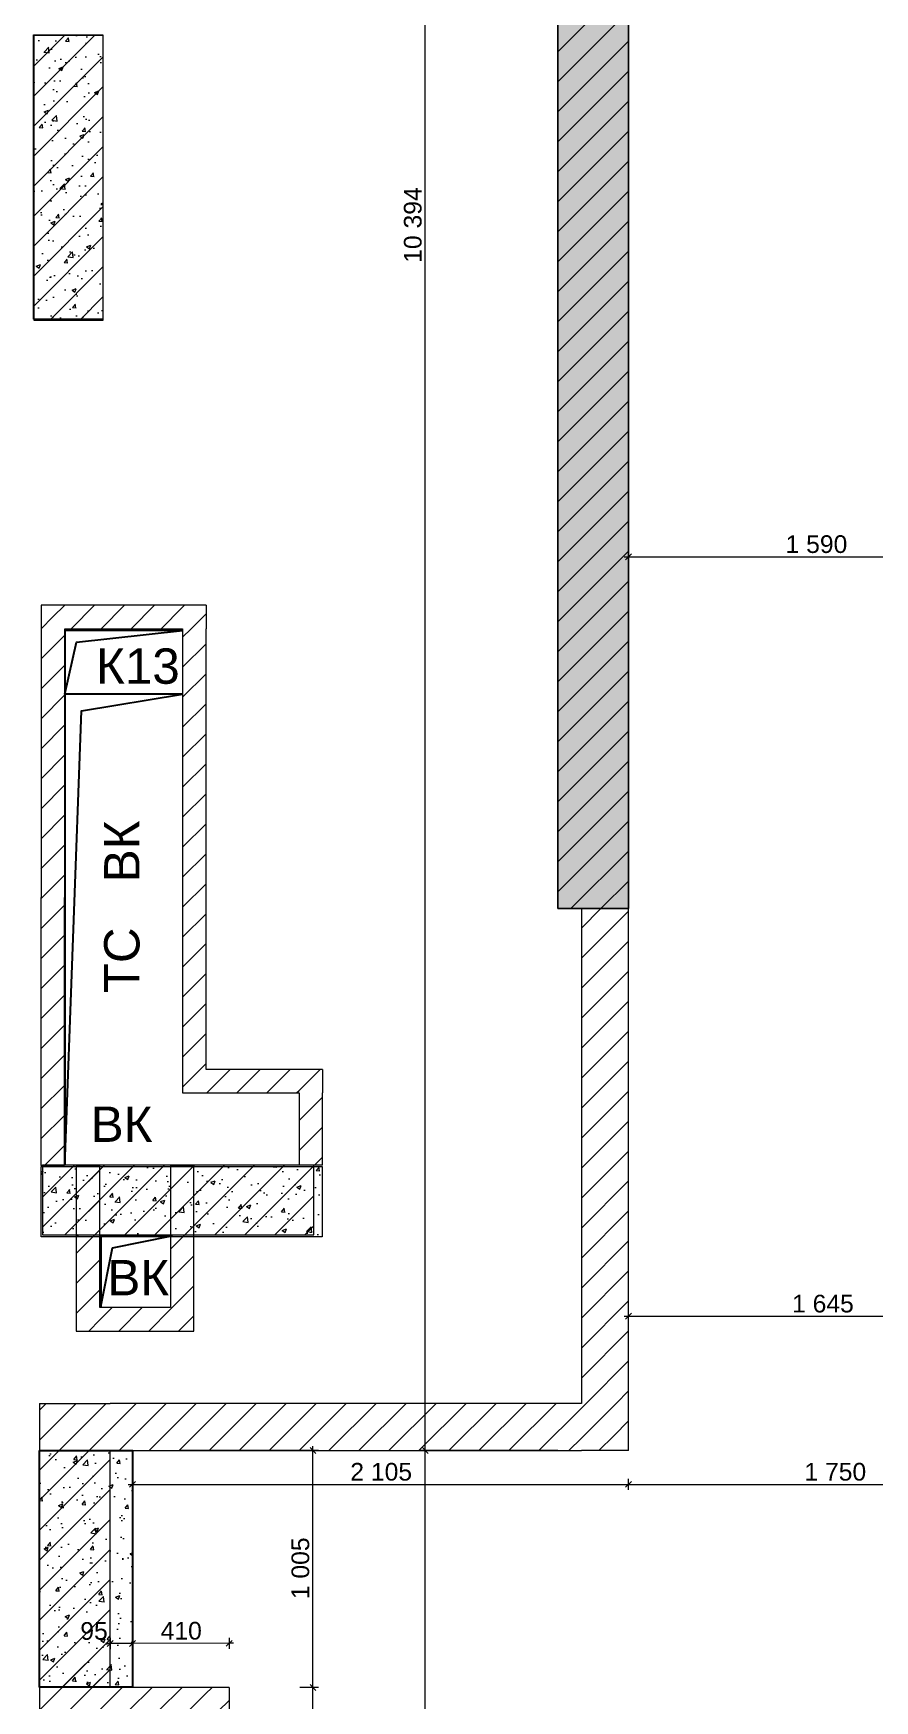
# Model space of a CAD drawing. Header units: millimetres. Extents: x 2336463 to 2579121, y 595385 to 778077.
# Drawn here: x 2453452 to 2457023, y 692556 to 699631 of the extents above; entities that cross this region are included whole.
import ezdxf

# ---------------------------------------------------------------- set-up
doc = ezdxf.new("R2010")
doc.units = ezdxf.units.MM
doc.header["$MEASUREMENT"] = 0
doc.layers.add('+обмер', color=7, linetype='Continuous')
doc.layers.add('сит план', color=7, linetype='Continuous')
doc.layers.add('+обмер_Ном._пера__242', color=7, linetype='Continuous', lineweight=13, true_color=0x1b55b5)
doc.layers.add('сит план_Ном._пера__87', color=7, linetype='Continuous', lineweight=20, true_color=0x6a6a6a)
doc.layers.add('сит план_Ном._пера__1', color=7, linetype='Continuous', lineweight=13)
doc.layers.add('сит план_Ном._пера__21', color=7, linetype='Continuous', lineweight=30)
doc.styles.add('СГЕНЕРИР_СТИЛЬ_1', font='arial.ttf')
doc.dimstyles.new('СГЕНЕРИР_СТИЛЬ__1', dxfattribs={"dimtxt": 75, "dimasz": 23.75, "dimexe": 0.18, "dimexo": 300, "dimgap": 0, "dimtad": 1, "dimtih": 1, "dimtoh": 1, "dimdec": 0, "dimzin": 0, "dimdsep": 46, "dimtxsty": 'СГЕНЕРИР_СТИЛЬ_1', "dimblk": 'ARROWHEAD_6', "dimblk1": 'ARROWHEAD_6', "dimblk2": 'ARROWHEAD_6', "dimcen": 0.09, "dimclrd": 256, "dimclre": 256, "dimclrt": 256, "dimazin": 0, "dimtfac": 1, "dimtdec": 4, "dimtmove": 0, "dimatfit": 3, "dimfxl": 0, "dimtolj": 1, "dimtzin": 0, "dimarcsym": 0})
doc.dimstyles.new('СГЕНЕРИР_СТИЛЬ__2', dxfattribs={"dimtxt": 75, "dimasz": 23.75, "dimexe": 0.18, "dimexo": 300, "dimgap": 0, "dimtad": 1, "dimdec": 0, "dimzin": 0, "dimdsep": 46, "dimtxsty": 'СГЕНЕРИР_СТИЛЬ_1', "dimblk": 'ARROWHEAD_6', "dimblk1": 'ARROWHEAD_6', "dimblk2": 'ARROWHEAD_6', "dimcen": 0.09, "dimclrd": 256, "dimclre": 256, "dimclrt": 256, "dimazin": 0, "dimtfac": 1, "dimtdec": 4, "dimtmove": 0, "dimatfit": 3, "dimfxl": 0, "dimtolj": 1, "dimtzin": 0, "dimarcsym": 0})
pattern_1 = [(45, (2086872.015, 585813.69), (-63.639609, 63.639609), [])]
pattern_2 = [(50, (2086872.01, 585813.69), (-182.18467, 15.939086), [19.05, -209.55]), (355, (2086872.01, 585813.69), (-35.24342, 191.056845), [15.24, -167.64058]), (100.451445, (2086887.2, 585812.36), (146.94125, 175.11775), [16.19001, -178.090245]), (46.1842, (2086872.01, 585864.49), (-271.07904, 42.04233), [28.575, -314.325]), (96.63556, (2086894.6, 585860.98), (237.40413, 247.42612), [24.28502, -267.1356]), (351.18415, (2086872.01, 585864.49), (237.40413, 247.42612), [22.85997, -251.45973]), (21, (2086897.41, 585851.79), (-151.61439, 102.2652), [19.05, -209.55]), (326, (2086897.41, 585851.79), (61.80203, 184.18797), [15.24, -167.64]), (71.451445, (2086910.05, 585843.26), (213.41642, 81.92277), [16.19001, -178.08994]), (37.5, (2086872.015, 585813.686), (3.088603, 84.555039), [0, -165.608, 0, -170.18, 0, -168.275]), (7.5, (2086872.015, 585813.69), (66.819663, 100.180575), [0, -97.028, 0, -161.798, 0, -64.135]), (327.5, (2086815.37, 585813.686), (-135.590595, 5.728744), [0, -63.5, 0, -198.12, 0, -262.89]), (317.5, (2086789.97, 585813.69), (148.12918, 25.42649), [0, -82.55, 0, -131.572, 0, -186.69])]

# ---------------------------------------------------------------- blocks, each defined once
blk = doc.blocks.new('Стена_739', base_point=(2455677.8, 700916.8))
at = {"layer": 'сит план_Ном._пера__87', "linetype": 'Continuous', "lineweight": 20, "true_color": 0x6a6a6a}
h = blk.add_hatch(dxfattribs=at)
h.set_pattern_fill('Блоки_Бетонные_Эффективные', color=251, style=0, pattern_type=2)
h.set_pattern_definition(pattern_1)
h.paths.add_polyline_path([(2455677.8, 700916.8), (2455677.8, 695916.8), (2455977.8, 695916.8), (2455977.8, 700916.8)])
at = {"layer": 'сит план_Ном._пера__1', "color": 7, "linetype": 'Continuous', "lineweight": 13, "flags": 128}
for points in [[(2455677.8, 700916.8), (2455677.8, 695916.8)], [(2455977.8, 700916.8), (2455677.8, 700916.8)], [(2455977.8, 695916.8), (2455977.8, 700916.8)], [(2455677.8, 695916.8), (2455977.8, 695916.8)]]:
    blk.add_lwpolyline(points, dxfattribs=at)
blk = doc.blocks.new('Стена_741', base_point=(2455777.8, 695916.8))
at = {"layer": 'сит план_Ном._пера__87', "linetype": 'Continuous', "lineweight": 20, "true_color": 0x6a6a6a}
h = blk.add_hatch(dxfattribs=at)
h.set_pattern_fill('Блоки_Бетонные_Эффективные', color=251, style=0, pattern_type=2)
h.set_pattern_definition(pattern_1)
h.paths.add_polyline_path([(2455977.8, 693816.8), (2455977.8, 695916.8), (2455777.8, 695916.8), (2455777.8, 693816.8)])
h = blk.add_hatch(dxfattribs=at)
h.set_pattern_fill('Блоки_Бетонные_Эффективные', color=251, style=0, pattern_type=2)
h.set_pattern_definition(pattern_1)
h.paths.add_polyline_path([(2455777.8, 693616.8), (2455977.8, 693616.8), (2455777.8, 693816.8)])
h = blk.add_hatch(dxfattribs=at)
h.set_pattern_fill('Блоки_Бетонные_Эффективные', color=251, style=0, pattern_type=2)
h.set_pattern_definition(pattern_1)
h.paths.add_polyline_path([(2455777.8, 693816.8), (2455977.8, 693616.8), (2455977.8, 693816.8)])
at = {"layer": 'сит план_Ном._пера__1', "color": 7, "linetype": 'Continuous', "lineweight": 13, "flags": 128}
for points in [[(2455777.8, 695916.8), (2455777.8, 693816.8)], [(2455977.8, 695916.8), (2455777.8, 695916.8)], [(2455977.8, 693616.8), (2455977.8, 695916.8)], [(2455977.8, 693616.8), (2455777.8, 693616.8)]]:
    blk.add_lwpolyline(points, dxfattribs=at)
blk = doc.blocks.new('Стена_742', base_point=(2455777.8, 693816.8))
at = {"layer": 'сит план_Ном._пера__87', "linetype": 'Continuous', "lineweight": 20, "true_color": 0x6a6a6a}
h = blk.add_hatch(dxfattribs=at)
h.set_pattern_fill('Блоки_Бетонные_Эффективные', color=251, style=0, pattern_type=2)
h.set_pattern_definition(pattern_1)
h.paths.add_polyline_path([(2455777.8, 693816.8), (2453777.8, 693816.8), (2453777.8, 693616.8), (2455777.8, 693616.8)])
at = {"layer": 'сит план_Ном._пера__1', "color": 7, "linetype": 'Continuous', "lineweight": 13, "flags": 128}
for points in [[(2455777.8, 693816.8), (2453777.8, 693816.8)], [(2453777.8, 693616.8), (2455777.8, 693616.8)]]:
    blk.add_lwpolyline(points, dxfattribs=at)
blk = doc.blocks.new('Стена_750', base_point=(2453477.8, 693616.8))
at = {"layer": 'сит план_Ном._пера__87', "linetype": 'Continuous', "lineweight": 20, "true_color": 0x6a6a6a}
h = blk.add_hatch(dxfattribs=at)
h.set_pattern_fill('Блоки_Бетонные_Эффективные', color=251, style=0, pattern_type=2)
h.set_pattern_definition(pattern_1)
h.paths.add_polyline_path([(2453477.8, 693616.8), (2453477.8, 692610.8), (2453777.8, 692610.8), (2453777.8, 693616.8)])
at = {"layer": 'сит план_Ном._пера__1', "color": 7, "linetype": 'Continuous', "lineweight": 13, "flags": 128}
for points in [[(2453477.8, 693616.8), (2453477.8, 692610.8)], [(2453777.8, 692610.8), (2453777.8, 693616.8)]]:
    blk.add_lwpolyline(points, dxfattribs=at)
blk = doc.blocks.new('Стена_751', base_point=(2453477.8, 693816.8))
at = {"layer": 'сит план_Ном._пера__87', "linetype": 'Continuous', "lineweight": 20, "true_color": 0x6a6a6a}
h = blk.add_hatch(dxfattribs=at)
h.set_pattern_fill('Блоки_Бетонные_Эффективные', color=251, style=0, pattern_type=2)
h.set_pattern_definition(pattern_1)
h.paths.add_polyline_path([(2453477.8, 693816.8), (2453777.8, 693616.8), (2453777.8, 693816.8)])
h = blk.add_hatch(dxfattribs=at)
h.set_pattern_fill('Блоки_Бетонные_Эффективные', color=251, style=0, pattern_type=2)
h.set_pattern_definition(pattern_1)
h.paths.add_polyline_path([(2453777.8, 693616.8), (2453477.8, 693816.8), (2453477.8, 693616.8)])
h = blk.add_hatch(dxfattribs=at)
h.set_pattern_fill('Блоки_Бетонные_Эффективные', color=251, style=0, pattern_type=2)
h.set_pattern_definition(pattern_1)
h.paths.add_polyline_path([(2453477.8, 693616.8), (2453477.8, 690566.8), (2453777.8, 690566.8), (2453777.8, 693616.8)])
at = {"layer": 'сит план_Ном._пера__1', "color": 7, "linetype": 'Continuous', "lineweight": 13, "flags": 128}
for points in [[(2453477.8, 693816.8), (2453777.8, 693816.8)], [(2453477.8, 693816.8), (2453477.8, 690566.8)], [(2453777.8, 692611.8), (2453777.8, 693616.8)], [(2453777.8, 690566.8), (2453777.8, 692511.8)], [(2453477.8, 690566.8), (2453777.8, 690566.8)]]:
    blk.add_lwpolyline(points, dxfattribs=at)
blk = doc.blocks.new('Стена_752', base_point=(2453477.8, 692611.8))
at = {"layer": 'сит план_Ном._пера__87', "linetype": 'Continuous', "lineweight": 20, "true_color": 0x6a6a6a}
h = blk.add_hatch(dxfattribs=at)
h.set_pattern_fill('Блоки_Бетонные_Эффективные', color=251, style=0, pattern_type=2)
h.set_pattern_definition(pattern_1)
h.paths.add_polyline_path([(2454182.9, 692611.8), (2453777.8, 692611.8), (2453777.8, 692511.8), (2454182.9, 692511.8)])
h = blk.add_hatch(dxfattribs=at)
h.set_pattern_fill('Блоки_Бетонные_Эффективные', color=251, style=0, pattern_type=2)
h.set_pattern_definition(pattern_1)
h.paths.add_polyline_path([(2454182.9, 692511.8), (2454282.9, 692511.8), (2454282.9, 692611.8)])
h = blk.add_hatch(dxfattribs=at)
h.set_pattern_fill('Блоки_Бетонные_Эффективные', color=251, style=0, pattern_type=2)
h.set_pattern_definition(pattern_1)
h.paths.add_polyline_path([(2454182.9, 692611.8), (2454182.9, 692511.8), (2454282.9, 692611.8)])
at = {"layer": 'сит план_Ном._пера__1', "color": 7, "linetype": 'Continuous', "lineweight": 13, "flags": 128}
for points in [[(2454282.9, 692611.8), (2453777.8, 692611.8)], [(2454282.9, 692611.8), (2454282.9, 692511.8)], [(2453777.8, 692511.8), (2454182.9, 692511.8)]]:
    blk.add_lwpolyline(points, dxfattribs=at)
blk = doc.blocks.new('Стена_788', base_point=(2453453.6, 699622.4))
at = {"layer": 'сит план_Ном._пера__87', "linetype": 'Continuous', "lineweight": 20, "true_color": 0x6a6a6a}
h = blk.add_hatch(dxfattribs=at)
h.set_pattern_fill('Блоки_Бетонные_Эффективные', color=251, style=0, pattern_type=2)
h.set_pattern_definition(pattern_1)
h.paths.add_polyline_path([(2453453.6, 699622.4), (2453453.6, 698414.4), (2453748.6, 698414.4), (2453748.6, 699622.4)])
at = {"layer": 'сит план_Ном._пера__1', "color": 7, "linetype": 'Continuous', "lineweight": 13, "flags": 128}
for points in [[(2453453.6, 699622.4), (2453453.6, 698414.4)], [(2453748.6, 699622.4), (2453453.6, 699622.4)], [(2453748.6, 698414.4), (2453748.6, 699622.4)], [(2453453.6, 698414.4), (2453748.6, 698414.4)]]:
    blk.add_lwpolyline(points, dxfattribs=at)
blk = doc.blocks.new('Стена_793', base_point=(2453484.8, 697204.2))
at = {"layer": 'сит план_Ном._пера__87', "linetype": 'Continuous', "lineweight": 20, "true_color": 0x6a6a6a}
h = blk.add_hatch(dxfattribs=at)
h.set_pattern_fill('Блоки_Бетонные_Эффективные', color=251, style=0, pattern_type=2)
h.set_pattern_definition(pattern_1)
h.paths.add_polyline_path([(2453484.8, 697104.2), (2453584.8, 697104.2), (2453484.8, 697204.2)])
h = blk.add_hatch(dxfattribs=at)
h.set_pattern_fill('Блоки_Бетонные_Эффективные', color=251, style=0, pattern_type=2)
h.set_pattern_definition(pattern_1)
h.paths.add_polyline_path([(2453584.8, 697204.2), (2453484.8, 697204.2), (2453584.8, 697104.2)])
h = blk.add_hatch(dxfattribs=at)
h.set_pattern_fill('Блоки_Бетонные_Эффективные', color=251, style=0, pattern_type=2)
h.set_pattern_definition(pattern_1)
h.paths.add_polyline_path([(2453584.8, 697204.2), (2453584.8, 697104.2), (2454084.8, 697104.2), (2454084.8, 697204.2)])
h = blk.add_hatch(dxfattribs=at)
h.set_pattern_fill('Блоки_Бетонные_Эффективные', color=251, style=0, pattern_type=2)
h.set_pattern_definition(pattern_1)
h.paths.add_polyline_path([(2454084.8, 697104.2), (2454184.8, 697104.2), (2454184.8, 697204.2)])
h = blk.add_hatch(dxfattribs=at)
h.set_pattern_fill('Блоки_Бетонные_Эффективные', color=251, style=0, pattern_type=2)
h.set_pattern_definition(pattern_1)
h.paths.add_polyline_path([(2454084.8, 697104.2), (2454184.8, 697204.2), (2454084.8, 697204.2)])
at = {"layer": 'сит план_Ном._пера__1', "color": 7, "linetype": 'Continuous', "lineweight": 13, "flags": 128}
for points in [[(2453484.8, 697204.2), (2453484.8, 697104.2)], [(2454184.8, 697204.2), (2453484.8, 697204.2)], [(2454184.8, 697204.2), (2454184.8, 697104.2)], [(2453584.8, 697104.2), (2454084.8, 697104.2)]]:
    blk.add_lwpolyline(points, dxfattribs=at)
blk = doc.blocks.new('Стена_794', base_point=(2454184.8, 697204.2))
at = {"layer": 'сит план_Ном._пера__87', "linetype": 'Continuous', "lineweight": 20, "true_color": 0x6a6a6a}
h = blk.add_hatch(dxfattribs=at)
h.set_pattern_fill('Блоки_Бетонные_Эффективные', color=251, style=0, pattern_type=2)
h.set_pattern_definition(pattern_1)
h.paths.add_polyline_path([(2454084.8, 697104.2), (2454084.8, 695234.2), (2454184.8, 695234.2), (2454184.8, 697104.2)])
h = blk.add_hatch(dxfattribs=at)
h.set_pattern_fill('Блоки_Бетонные_Эффективные', color=251, style=0, pattern_type=2)
h.set_pattern_definition(pattern_1)
h.paths.add_polyline_path([(2454184.8, 695234.2), (2454084.8, 695134.2), (2454184.8, 695134.2)])
h = blk.add_hatch(dxfattribs=at)
h.set_pattern_fill('Блоки_Бетонные_Эффективные', color=251, style=0, pattern_type=2)
h.set_pattern_definition(pattern_1)
h.paths.add_polyline_path([(2454184.8, 695234.2), (2454084.8, 695234.2), (2454084.8, 695134.2)])
at = {"layer": 'сит план_Ном._пера__1', "color": 7, "linetype": 'Continuous', "lineweight": 13, "flags": 128}
for points in [[(2454084.8, 697104.2), (2454084.8, 695134.2)], [(2454184.8, 695234.2), (2454184.8, 697104.2)], [(2454084.8, 695134.2), (2454184.8, 695134.2)]]:
    blk.add_lwpolyline(points, dxfattribs=at)
blk = doc.blocks.new('Стена_795', base_point=(2454184.8, 695234.2))
at = {"layer": 'сит план_Ном._пера__87', "linetype": 'Continuous', "lineweight": 20, "true_color": 0x6a6a6a}
h = blk.add_hatch(dxfattribs=at)
h.set_pattern_fill('Блоки_Бетонные_Эффективные', color=251, style=0, pattern_type=2)
h.set_pattern_definition(pattern_1)
h.paths.add_polyline_path([(2454184.8, 695134.2), (2454579.4, 695134.2), (2454579.4, 695234.2), (2454184.8, 695234.2)])
h = blk.add_hatch(dxfattribs=at)
h.set_pattern_fill('Блоки_Бетонные_Эффективные', color=251, style=0, pattern_type=2)
h.set_pattern_definition(pattern_1)
h.paths.add_polyline_path([(2454579.4, 695134.2), (2454679.4, 695134.2), (2454679.4, 695234.2)])
h = blk.add_hatch(dxfattribs=at)
h.set_pattern_fill('Блоки_Бетонные_Эффективные', color=251, style=0, pattern_type=2)
h.set_pattern_definition(pattern_1)
h.paths.add_polyline_path([(2454579.4, 695134.2), (2454679.4, 695234.2), (2454579.4, 695234.2)])
at = {"layer": 'сит план_Ном._пера__1', "color": 7, "linetype": 'Continuous', "lineweight": 13, "flags": 128}
for points in [[(2454679.4, 695234.2), (2454184.8, 695234.2)], [(2454679.4, 695234.2), (2454679.4, 695134.2)], [(2454184.8, 695134.2), (2454579.4, 695134.2)]]:
    blk.add_lwpolyline(points, dxfattribs=at)
blk = doc.blocks.new('Стена_796', base_point=(2454679.4, 695234.2))
at = {"layer": 'сит план_Ном._пера__87', "linetype": 'Continuous', "lineweight": 20, "true_color": 0x6a6a6a}
h = blk.add_hatch(dxfattribs=at)
h.set_pattern_fill('Блоки_Бетонные_Эффективные', color=251, style=0, pattern_type=2)
h.set_pattern_definition(pattern_1)
h.paths.add_polyline_path([(2454579.4, 695134.2), (2454579.4, 694827.6), (2454679.4, 694827.6), (2454679.4, 695134.2)])
at = {"layer": 'сит план_Ном._пера__1', "color": 7, "linetype": 'Continuous', "lineweight": 13, "flags": 128}
for points in [[(2454579.4, 695134.2), (2454579.4, 694827.6)], [(2454679.4, 694827.6), (2454679.4, 695134.2)], [(2454679.4, 694827.6), (2454579.4, 694827.6)]]:
    blk.add_lwpolyline(points, dxfattribs=at)
blk = doc.blocks.new('Стена_797', base_point=(2453484.8, 697204.2))
at = {"layer": 'сит план_Ном._пера__87', "linetype": 'Continuous', "lineweight": 20, "true_color": 0x6a6a6a}
h = blk.add_hatch(dxfattribs=at)
h.set_pattern_fill('Блоки_Бетонные_Эффективные', color=251, style=0, pattern_type=2)
h.set_pattern_definition(pattern_1)
h.paths.add_polyline_path([(2453484.8, 697104.2), (2453483.4, 694826.9), (2453583.4, 694826.9), (2453584.8, 697104.2)])
at = {"layer": 'сит план_Ном._пера__1', "color": 7, "linetype": 'Continuous', "lineweight": 13, "flags": 128}
for points in [[(2453484.8, 697104.2), (2453483.4, 694826.9)], [(2453583.4, 694826.9), (2453584.8, 697104.2)], [(2453583.4, 694826.9), (2453483.4, 694826.9)]]:
    blk.add_lwpolyline(points, dxfattribs=at)
blk = doc.blocks.new('Стена_798', base_point=(2453490.4, 694827.6))
at = {"layer": 'сит план_Ном._пера__87', "linetype": 'Continuous', "lineweight": 20, "true_color": 0x6a6a6a}
h = blk.add_hatch(dxfattribs=at)
h.set_pattern_fill('Блоки_Бетонные_Эффективные', color=251, style=0, pattern_type=2)
h.set_pattern_definition(pattern_1)
h.paths.add_polyline_path([(2453490.4, 694532.6), (2454642.5, 694532.6), (2454642.5, 694827.6), (2453490.4, 694827.6)])
at = {"layer": 'сит план_Ном._пера__1', "color": 7, "linetype": 'Continuous', "lineweight": 13, "flags": 128}
for points in [[(2454642.5, 694827.6), (2453490.4, 694827.6)], [(2453490.4, 694827.6), (2453490.4, 694532.6)], [(2454642.5, 694532.6), (2454642.5, 694827.6)], [(2453490.4, 694532.6), (2454642.5, 694532.6)]]:
    blk.add_lwpolyline(points, dxfattribs=at)
blk = doc.blocks.new('Стена_799', base_point=(2453633.4, 694826.9))
at = {"layer": 'сит план_Ном._пера__87', "linetype": 'Continuous', "lineweight": 20, "true_color": 0x6a6a6a}
h = blk.add_hatch(dxfattribs=at)
h.set_pattern_fill('Блоки_Бетонные_Эффективные', color=251, style=0, pattern_type=2)
h.set_pattern_definition(pattern_1)
h.paths.add_polyline_path([(2453733.4, 694224.2), (2453733.4, 694826.9), (2453633.4, 694826.9), (2453633.4, 694224.2)])
h = blk.add_hatch(dxfattribs=at)
h.set_pattern_fill('Блоки_Бетонные_Эффективные', color=251, style=0, pattern_type=2)
h.set_pattern_definition(pattern_1)
h.paths.add_polyline_path([(2453733.4, 694224.2), (2453633.4, 694124.2), (2453733.4, 694124.2)])
h = blk.add_hatch(dxfattribs=at)
h.set_pattern_fill('Блоки_Бетонные_Эффективные', color=251, style=0, pattern_type=2)
h.set_pattern_definition(pattern_1)
h.paths.add_polyline_path([(2453733.4, 694224.2), (2453633.4, 694224.2), (2453633.4, 694124.2)])
at = {"layer": 'сит план_Ном._пера__1', "color": 7, "linetype": 'Continuous', "lineweight": 13, "flags": 128}
for points in [[(2453633.4, 694826.9), (2453633.4, 694124.2)], [(2453733.4, 694826.9), (2453633.4, 694826.9)], [(2453733.4, 694224.2), (2453733.4, 694826.9)], [(2453633.4, 694124.2), (2453733.4, 694124.2)]]:
    blk.add_lwpolyline(points, dxfattribs=at)
blk = doc.blocks.new('Стена_800', base_point=(2453633.4, 694124.2))
at = {"layer": 'сит план_Ном._пера__87', "linetype": 'Continuous', "lineweight": 20, "true_color": 0x6a6a6a}
h = blk.add_hatch(dxfattribs=at)
h.set_pattern_fill('Блоки_Бетонные_Эффективные', color=251, style=0, pattern_type=2)
h.set_pattern_definition(pattern_1)
h.paths.add_polyline_path([(2453733.4, 694124.2), (2454033.4, 694124.2), (2454033.4, 694224.2), (2453733.4, 694224.2)])
h = blk.add_hatch(dxfattribs=at)
h.set_pattern_fill('Блоки_Бетонные_Эффективные', color=251, style=0, pattern_type=2)
h.set_pattern_definition(pattern_1)
h.paths.add_polyline_path([(2454133.4, 694224.2), (2454033.4, 694224.2), (2454133.4, 694124.2)])
h = blk.add_hatch(dxfattribs=at)
h.set_pattern_fill('Блоки_Бетонные_Эффективные', color=251, style=0, pattern_type=2)
h.set_pattern_definition(pattern_1)
h.paths.add_polyline_path([(2454033.4, 694224.2), (2454033.4, 694124.2), (2454133.4, 694124.2)])
at = {"layer": 'сит план_Ном._пера__1', "color": 7, "linetype": 'Continuous', "lineweight": 13, "flags": 128}
for points in [[(2454033.4, 694224.2), (2453733.4, 694224.2)], [(2454133.4, 694124.2), (2454133.4, 694224.2)], [(2453733.4, 694124.2), (2454133.4, 694124.2)]]:
    blk.add_lwpolyline(points, dxfattribs=at)
blk = doc.blocks.new('Стена_801', base_point=(2454133.4, 694124.2))
at = {"layer": 'сит план_Ном._пера__87', "linetype": 'Continuous', "lineweight": 20, "true_color": 0x6a6a6a}
h = blk.add_hatch(dxfattribs=at)
h.set_pattern_fill('Блоки_Бетонные_Эффективные', color=251, style=0, pattern_type=2)
h.set_pattern_definition(pattern_1)
h.paths.add_polyline_path([(2454133.4, 694224.2), (2454133.4, 694826.9), (2454033.4, 694826.9), (2454033.4, 694224.2)])
at = {"layer": 'сит план_Ном._пера__1', "color": 7, "linetype": 'Continuous', "lineweight": 13, "flags": 128}
for points in [[(2454033.4, 694826.9), (2454133.4, 694826.9)], [(2454033.4, 694826.9), (2454033.4, 694224.2)], [(2454133.4, 694224.2), (2454133.4, 694826.9)]]:
    blk.add_lwpolyline(points, dxfattribs=at)
blk = doc.blocks.new('*D3459', base_point=(2086872, 585813.7))
at = {"layer": '+обмер_Ном._пера__242', "color": 152, "linetype": 'Continuous', "lineweight": 13, "true_color": 0x1b55b5}
for p, q in [((2454662, 692611.8), (2454582.9, 692611.8)), ((2454626, 692624.3), (2454651, 692599.3)), ((2454638.5, 692071.8), (2454638.5, 692611.8)), ((2454662, 692071.8), (2454582.9, 692071.8)), ((2454626, 692084.3), (2454651, 692059.3))]:
    blk.add_line(p, q, dxfattribs=at)
at = {"layer": '+обмер_Ном._пера__242', "color": 152, "lineweight": 13, "true_color": 0x1b55b5, "insert": (2454623.5, 692256.4), "char_height": 75, "attachment_point": 7, "rotation": 90, "style": 'СГЕНЕРИР_СТИЛЬ_1'}
blk.add_mtext('\\A1;{\\pql;\\fArial|b0|i0|c204|p38;540}', dxfattribs=at)
blk = doc.blocks.new('ARROWHEAD_6')
at = {"color": 0, "linetype": 'Continuous', "lineweight": 0}
for p, q in [((0, 0), (-1, 0)), ((-0.5, -0.5), (0.5, 0.5))]:
    blk.add_line(p, q, dxfattribs=at)
blk = doc.blocks.new('*D3460', base_point=(2086872, 585813.7))
at = {"layer": '+обмер_Ном._пера__242', "color": 152, "linetype": 'Continuous', "lineweight": 13, "true_color": 0x1b55b5}
for p, q in [((2454662, 693616.8), (2454077.8, 693616.8)), ((2454651, 693604.3), (2454626, 693629.3)), ((2454638.5, 693616.8), (2454638.5, 693635.6)), ((2454638.5, 692611.8), (2454638.5, 693616.8)), ((2454662, 692611.8), (2454582.9, 692611.8)), ((2454626, 692624.3), (2454651, 692599.3))]:
    blk.add_line(p, q, dxfattribs=at)
at = {"layer": '+обмер_Ном._пера__242', "color": 152, "lineweight": 13, "true_color": 0x1b55b5, "insert": (2454623.5, 692986.1), "char_height": 75, "attachment_point": 7, "rotation": 90, "style": 'СГЕНЕРИР_СТИЛЬ_1'}
blk.add_mtext('\\A1;{\\pql;\\fArial|b0|i0|c204|p38;1\xa0005}', dxfattribs=at)
blk = doc.blocks.new('*D3461', base_point=(2086872, 585813.7))
at = {"layer": '+обмер_Ном._пера__242', "color": 152, "linetype": 'Continuous', "lineweight": 13, "true_color": 0x1b55b5}
for p, q in [((2454282.5, 692822.5), (2454282.5, 692775.6)), ((2453860, 692785.7), (2453884.9, 692810.7)), ((2454282.5, 692799), (2453872.5, 692798.2)), ((2454270, 692786.5), (2454295, 692811.5)), ((2454301.2, 692799.1), (2454282.5, 692799))]:
    blk.add_line(p, q, dxfattribs=at)
at = {"layer": '+обмер_Ном._пера__242', "color": 152, "lineweight": 13, "true_color": 0x1b55b5, "insert": (2453992.1, 692813.4), "char_height": 75, "attachment_point": 7, "rotation": 0.11345, "style": 'СГЕНЕРИР_СТИЛЬ_1'}
blk.add_mtext('\\A1;{\\pql;\\fArial|b0|i0|c204|p38;410}', dxfattribs=at)
blk = doc.blocks.new('*D3462', base_point=(2086872, 585813.7))
at = {"layer": '+обмер_Ном._пера__242', "color": 152, "linetype": 'Continuous', "lineweight": 13, "true_color": 0x1b55b5}
for p, q in [((2453777.4, 692821.5), (2453777.5, 692774.6)), ((2453872.4, 692821.6), (2453872.5, 692774.8)), ((2453777.5, 692798), (2453758.7, 692798)), ((2453789.9, 692810.5), (2453765, 692785.5)), ((2453872.5, 692798.2), (2453777.5, 692798)), ((2453860, 692785.7), (2453884.9, 692810.7)), ((2454282.5, 692799), (2453872.5, 692798.2))]:
    blk.add_line(p, q, dxfattribs=at)
at = {"layer": '+обмер_Ном._пера__242', "color": 152, "lineweight": 13, "true_color": 0x1b55b5, "insert": (2453651.1, 692812.8), "char_height": 75, "attachment_point": 7, "rotation": 0.11345, "style": 'СГЕНЕРИР_СТИЛЬ_1'}
blk.add_mtext('\\A1;{\\pql;\\fArial|b0|i0|c204|p38;95}', dxfattribs=at)
blk = doc.blocks.new('*D3463', base_point=(2086872, 585813.7))
at = {"layer": '+обмер_Ном._пера__242', "color": 152, "linetype": 'Continuous', "lineweight": 13, "true_color": 0x1b55b5}
for p, q in [((2453854.1, 693473.4), (2453872.8, 693473.4)), ((2453885.3, 693485.9), (2453860.3, 693460.9)), ((2453872.8, 693449.9), (2453872.8, 693496.8)), ((2453872.8, 693473.4), (2455977.8, 693473.4)), ((2455990.3, 693485.9), (2455965.3, 693460.9)), ((2455977.8, 693449.9), (2455977.8, 693496.8))]:
    blk.add_line(p, q, dxfattribs=at)
at = {"layer": '+обмер_Ном._пера__242', "color": 152, "lineweight": 13, "true_color": 0x1b55b5, "insert": (2454797.1, 693488.4), "char_height": 75, "attachment_point": 7, "style": 'СГЕНЕРИР_СТИЛЬ_1'}
blk.add_mtext('\\A1;{\\pql;\\fArial|b0|i0|c204|p38;2\xa0105}', dxfattribs=at)
blk = doc.blocks.new('*D3464', base_point=(2086872, 585813.7))
at = {"layer": '+обмер_Ном._пера__242', "color": 152, "linetype": 'Continuous', "lineweight": 13, "true_color": 0x1b55b5}
for p, q in [((2455990.3, 693485.9), (2455965.3, 693460.9)), ((2455977.8, 693449.9), (2455977.8, 693496.8)), ((2455977.8, 693473.4), (2457727.7, 693473.4)), ((2457740.2, 693485.9), (2457715.2, 693460.9)), ((2457727.7, 693449.9), (2457727.7, 693496.8))]:
    blk.add_line(p, q, dxfattribs=at)
at = {"layer": '+обмер_Ном._пера__242', "color": 152, "lineweight": 13, "true_color": 0x1b55b5, "insert": (2456724.6, 693488.4), "char_height": 75, "attachment_point": 7, "style": 'СГЕНЕРИР_СТИЛЬ_1'}
blk.add_mtext('\\A1;{\\pql;\\fArial|b0|i0|c204|p38;1\xa0750}', dxfattribs=at)
blk = doc.blocks.new('*D3471', base_point=(2086872, 585813.7))
at = {"layer": '+обмер_Ном._пера__242', "color": 152, "linetype": 'Continuous', "lineweight": 13, "true_color": 0x1b55b5}
for p, q in [((2455677.8, 693616.8), (2455092, 693616.8)), ((2455103, 693629.3), (2455128, 693604.3)), ((2455115.5, 689326.8), (2455115.5, 693616.8)), ((2455138.9, 689326.8), (2454338.9, 689326.8)), ((2455103, 689339.3), (2455128, 689314.3)), ((2455115.5, 689308.1), (2455115.5, 689326.8))]:
    blk.add_line(p, q, dxfattribs=at)
at = {"layer": '+обмер_Ном._пера__242', "color": 152, "lineweight": 13, "true_color": 0x1b55b5, "insert": (2455100.5, 691343.6), "char_height": 75, "attachment_point": 7, "rotation": 90, "style": 'СГЕНЕРИР_СТИЛЬ_1'}
blk.add_mtext('\\A1;{\\pql;\\fArial|b0|i0|c204|p38;4\xa0290}', dxfattribs=at)
blk = doc.blocks.new('*D3472', base_point=(2086872, 585813.7))
at = {"layer": '+обмер_Ном._пера__242', "color": 152, "linetype": 'Continuous', "lineweight": 13, "true_color": 0x1b55b5}
for p, q in [((2455645.7, 704011), (2455092, 704011)), ((2455128, 703998.5), (2455103, 704023.5)), ((2455115.5, 704011), (2455115.5, 704029.8)), ((2455115.5, 693616.8), (2455115.5, 704011)), ((2455677.8, 693616.8), (2455092, 693616.8)), ((2455103, 693629.3), (2455128, 693604.3))]:
    blk.add_line(p, q, dxfattribs=at)
at = {"layer": '+обмер_Ном._пера__242', "color": 152, "lineweight": 13, "true_color": 0x1b55b5, "insert": (2455100.5, 698657.2), "char_height": 75, "attachment_point": 7, "rotation": 90, "style": 'СГЕНЕРИР_СТИЛЬ_1'}
blk.add_mtext('\\A1;{\\pql;\\fArial|b0|i0|c204|p38;10\xa0394}', dxfattribs=at)
blk = doc.blocks.new('*D3474', base_point=(2086872, 585813.7))
at = {"layer": '+обмер_Ном._пера__242', "color": 152, "linetype": 'Continuous', "lineweight": 13, "true_color": 0x1b55b5}
for p, q in [((2455959.1, 694186.9), (2455977.8, 694186.9)), ((2455990.3, 694199.4), (2455965.3, 694174.4)), ((2455977.8, 693916.8), (2455977.8, 694210.4)), ((2455977.8, 694186.9), (2457622.7, 694186.9)), ((2457610.2, 694174.4), (2457635.2, 694199.4)), ((2457622.7, 694163.5), (2457622.7, 694210.4)), ((2457622.7, 694186.9), (2457641.4, 694186.9))]:
    blk.add_line(p, q, dxfattribs=at)
at = {"layer": '+обмер_Ном._пера__242', "color": 152, "lineweight": 13, "true_color": 0x1b55b5, "insert": (2456672, 694201.9), "char_height": 75, "attachment_point": 7, "style": 'СГЕНЕРИР_СТИЛЬ_1'}
blk.add_mtext('\\A1;{\\pql;\\fArial|b0|i0|c204|p38;1\xa0645}', dxfattribs=at)
blk = doc.blocks.new('*D3581', base_point=(2086872, 585813.7))
at = {"layer": '+обмер_Ном._пера__242', "color": 152, "linetype": 'Continuous', "lineweight": 13, "true_color": 0x1b55b5}
for p, q in [((2457567.6, 697386.4), (2457567.6, 698447.7)), ((2455990.3, 697422.3), (2455965.3, 697397.3)), ((2455977.8, 697386.4), (2455977.8, 697433.2)), ((2457580.1, 697422.3), (2457555.1, 697397.3)), ((2455959.1, 697409.8), (2455977.8, 697409.8)), ((2455977.8, 697409.8), (2457567.6, 697409.8))]:
    blk.add_line(p, q, dxfattribs=at)
at = {"layer": '+обмер_Ном._пера__242', "color": 152, "lineweight": 13, "true_color": 0x1b55b5, "insert": (2456644.5, 697424.8), "char_height": 75, "attachment_point": 7, "style": 'СГЕНЕРИР_СТИЛЬ_1'}
blk.add_mtext('\\A1;{\\pql;\\fArial|b0|i0|c204|p38;1\xa0590}', dxfattribs=at)

msp = doc.modelspace()

# ---------------------------------------------------------------- hatches: boundary and pattern name
at = {"layer": 'сит план_Ном._пера__1', "linetype": 'Continuous', "lineweight": 13}
h = msp.add_hatch(dxfattribs=at)
h.set_pattern_fill('AR_CONC', style=0, pattern_type=2)
h.set_pattern_definition(pattern_2)
h.paths.add_polyline_path([(2455677.8, 701167), (2455977.8, 701167), (2455977.8, 695916.8), (2455677.8, 695916.8)])
h = msp.add_hatch(dxfattribs=at)
h.set_pattern_fill('AR_CONC', style=0, pattern_type=2)
h.set_pattern_definition(pattern_2)
h.paths.add_polyline_path([(2453451.7, 699624), (2453746.7, 699624), (2453746.7, 698418.4), (2453451.7, 698418.4)])
h = msp.add_hatch(dxfattribs=at)
h.set_pattern_fill('AR_CONC', style=0, pattern_type=2)
h.set_pattern_definition(pattern_2)
h.paths.add_polyline_path([(2453484.2, 694822), (2454678.2, 694822), (2454678.2, 694524.4), (2453484.2, 694524.4)])
h = msp.add_hatch(dxfattribs=at)
h.set_pattern_fill('AR_CONC', style=0, pattern_type=2)
h.set_pattern_definition(pattern_2)
h.paths.add_polyline_path([(2453477.8, 693616.8), (2453872.8, 693616.8), (2453872.8, 692612.3), (2453477.8, 692612.3)])

# ---------------------------------------------------------------- linework, layer by layer
at = {"layer": 'сит план_Ном._пера__1', "color": 7, "linetype": 'Continuous', "lineweight": 13, "flags": 128}
for points in [[(2455677.8, 701167), (2455977.8, 701167), (2455977.8, 695916.8), (2455677.8, 695916.8)], [(2453451.7, 699624), (2453746.7, 699624), (2453746.7, 698418.4), (2453451.7, 698418.4)], [(2453484.2, 694822), (2454678.2, 694822), (2454678.2, 694524.4), (2453484.2, 694524.4)]]:
    msp.add_lwpolyline(points, close=True, dxfattribs=at)
at = {"layer": 'сит план_Ном._пера__21', "color": 7, "linetype": 'Continuous', "lineweight": 30, "flags": 128}
for points in [[(2453584.8, 696827.2), (2453634.8, 697047.2), (2454084.8, 697097.2), (2453584.8, 697097.2)], [(2453584.8, 694827.2), (2453656.2, 696755.8), (2454084.8, 696827.3), (2453584.8, 696827.3)], [(2453738, 694227.6), (2453788, 694477.6), (2454038.9, 694527.6), (2453738, 694527.6)], [(2453477.8, 693616.8), (2453872.8, 693616.8), (2453872.8, 692612.3), (2453477.8, 692612.3)]]:
    msp.add_lwpolyline(points, close=True, dxfattribs=at)

# ---------------------------------------------------------------- block references
at = {"layer": 'сит план', "color": 7, "lineweight": 13}
for name, p in [('Стена_739', (2455677.8, 700916.8)), ('Стена_788', (2453453.6, 699622.4)), ('Стена_793', (2453484.8, 697204.2)), ('Стена_797', (2453484.8, 697204.2)), ('Стена_794', (2454184.8, 697204.2)), ('Стена_741', (2455777.8, 695916.8)), ('Стена_795', (2454184.8, 695234.2)), ('Стена_796', (2454679.4, 695234.2)), ('Стена_798', (2453490.4, 694827.6)), ('Стена_799', (2453633.4, 694826.9)), ('Стена_801', (2454133.4, 694124.2)), ('Стена_800', (2453633.4, 694124.2)), ('Стена_751', (2453477.8, 693816.8)), ('Стена_742', (2455777.8, 693816.8)), ('Стена_750', (2453477.8, 693616.8)), ('Стена_752', (2453477.8, 692611.8))]:
    msp.add_blockref(name, p, dxfattribs=at)

# ---------------------------------------------------------------- texts
at = {"layer": 'сит план_Ном._пера__1', "color": 7, "linetype": 'Continuous', "lineweight": 13, "char_height": 150, "attachment_point": 1, "style": 'СГЕНЕРИР_СТИЛЬ_1'}
for s, insert in [('\\A1;{\\pql;\\fArial|b0|i0|c204|p38;К13}', (2453718, 697020.8)), ('\\A1;{\\pql;\\fArial|b0|i0|c204|p38;ВК}', (2453695.3, 695076.7)), ('\\A1;{\\pql;\\fArial|b0|i0|c204|p38;ВК}', (2453766.1, 694425.6))]:
    msp.add_mtext(s, dxfattribs=dict(at, insert=insert))
at = {"layer": 'сит план_Ном._пера__1', "color": 7, "linetype": 'Continuous', "lineweight": 13, "char_height": 150, "attachment_point": 1, "rotation": 90, "style": 'СГЕНЕРИР_СТИЛЬ_1'}
for s, insert in [('\\A1;{\\pql;\\fArial|b0|i0|c204|p38;ВК}', (2453752.2, 696028.5)), ('\\A1;{\\pql;\\fArial|b0|i0|c204|p38;ТС}', (2453752.2, 695557.5))]:
    msp.add_mtext(s, dxfattribs=dict(at, insert=insert))

# ---------------------------------------------------------------- dimensions: what is measured, and where the dimension line sits
at = {"layer": '+обмер', "color": 152, "linetype": 'Continuous', "lineweight": 13, "true_color": 0x1b55b5}
for base, p1, p2, angle, dimstyle, picture, middle, turn in [((2455115.5, 704011), (2455977.8, 693616.8), (2455945.7, 704011), 90, 'СГЕНЕРИР_СТИЛЬ__2', '*D3472', (2455063, 698814.6), 90), ((2454638.5, 693616.8), (2454282.9, 692611.8), (2453777.8, 693616.8), 90, 'СГЕНЕРИР_СТИЛЬ__2', '*D3460', (2454586, 693114.9), 90), ((2455115.5, 693616.8), (2454038.9, 689326.8), (2455977.8, 693616.8), 90, 'СГЕНЕРИР_СТИЛЬ__2', '*D3471', (2455063, 691472.4), 90), ((2453777.5, 692798), (2453872.8, 692612.3), (2453777.8, 692610.8), 180.11345, 'СГЕНЕРИР_СТИЛЬ__1', '*D3462', (2453708.2, 692850.4), 0.11345), ((2453872.5, 692798.2), (2454282.9, 692611.8), (2453872.8, 692612.3), 180.11345, 'СГЕНЕРИР_СТИЛЬ__1', '*D3461', (2454077.8, 692851.1), 0.11345), ((2454638.5, 692611.8), (2454282.9, 692071.8), (2454282.9, 692611.8), 90, 'СГЕНЕРИР_СТИЛЬ__2', '*D3459', (2454586, 692342.2), 90)]:
    dim = msp.add_linear_dim(base=base, p1=p1, p2=p2, angle=angle, dimstyle=dimstyle, dxfattribs=at)
    dim.commit()
    dim.dimension.update_dxf_attribs({"geometry": picture, "text_midpoint": middle, "dimtype": 160, "text_rotation": turn})
for base, p1, p2, picture, middle in [((2457567.6, 697409.8), (2455977.8, 698416.8), (2457567.6, 698747.7), '*D3581', (2456773.3, 697462.3)), ((2457622.7, 694186.9), (2455977.8, 693616.8), (2457622.7, 694305.7), '*D3474', (2456800.9, 694239.4)), ((2455977.8, 693473.4), (2453872.8, 693616.8), (2455977.8, 693616.8), '*D3463', (2454925.9, 693525.9)), ((2457727.7, 693473.4), (2455977.8, 693616.8), (2457727.7, 693611.3), '*D3464', (2456853.4, 693525.9))]:
    dim = msp.add_linear_dim(base=base, p1=p1, p2=p2, dimstyle='СГЕНЕРИР_СТИЛЬ__1', dxfattribs=at)
    dim.commit()
    dim.dimension.update_dxf_attribs({"geometry": picture, "text_midpoint": middle, "dimtype": 160})

doc.saveas('drawing.dxf')
